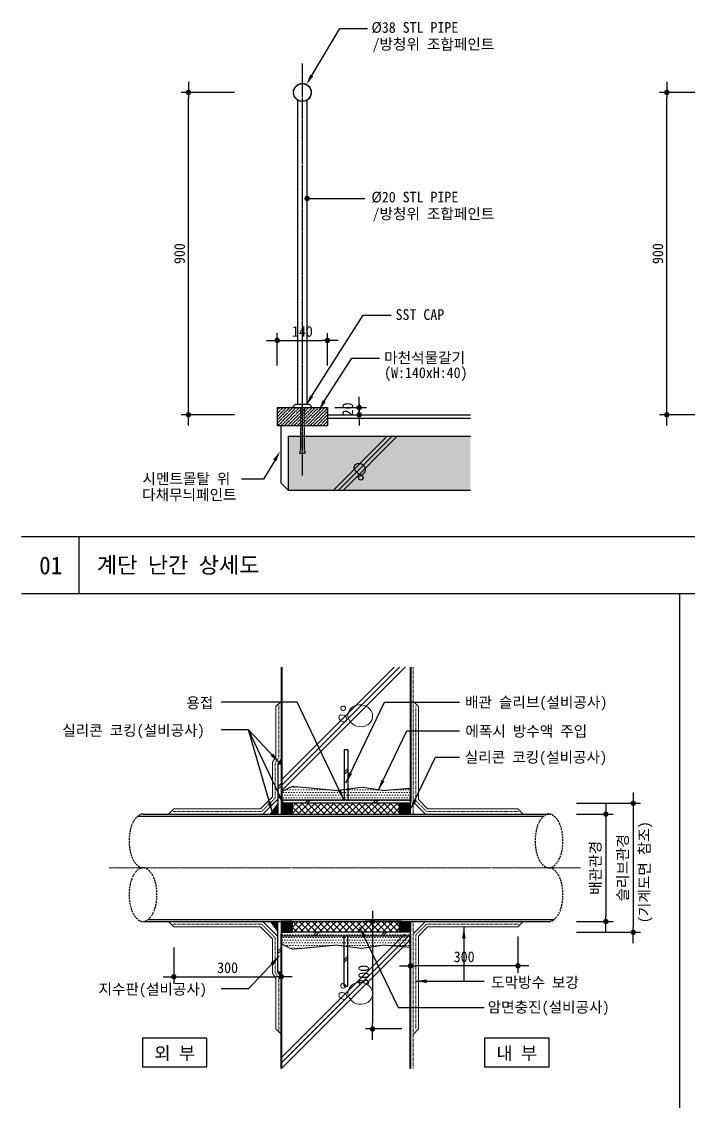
# Model space of a CAD drawing. Header units: millimetres. Extents: x 209 to 75467, y 6568 to 12199.
# Drawn here: x 33809 to 35669, y 8825 to 11840 of the extents above; entities that cross this region are included whole.
import ezdxf
from ezdxf.enums import TextEntityAlignment as Align

# ---------------------------------------------------------------- set-up
doc = ezdxf.new("R2010")
doc.units = ezdxf.units.MM
doc.header["$MEASUREMENT"] = 0
for name, pattern in [('CEN', [62, 60, -1, 0, -1]), ('HID', [2, 1.1, -0.9]), ('HIDDEN', [0.375, 0.25, -0.125])]:
    doc.linetypes.add(name, pattern=pattern)
doc.layers.get('0').update_dxf_attribs({"linetype": 'CONTINUOUS'})
for name, color, linetype, lineweight in [('A-CNTL', 1, 'CEN', 15), ('A-CONC-LIN1', 2, 'CONTINUOUS', 40), ('A-CUTL', 7, 'CONTINUOUS', 25), ('A-DIMS', 7, 'CONTINUOUS', 25), ('A-MKXS-LEAD', 7, 'CONTINUOUS', 25), ('A-MKXS-TEXT1', 3, 'CONTINUOUS', 25), ('A-MKXX-NAME', 3, 'CONTINUOUS', 25), ('A-MKXX-SYMB', 7, 'CONTINUOUS', 25), ('A-XXXX-HATC', 8, 'CONTINUOUS', 18), ('A-XXXX-STL', 3, 'CONTINUOUS', 25), ('A-XXXX-SYMB', 7, 'CONTINUOUS', 25), ('A-XXXX-TABL', 7, 'CONTINUOUS', 25), ('A-XXXX-WAT1', 9, 'HID', 20)]:
    doc.layers.add(name, color=color, linetype=linetype, lineweight=lineweight)
doc.layers.add('A-XXXX-NPLT', color=144, linetype='CONTINUOUS', lineweight=0, plot=False)
for name, color, linetype in [('A-XXXX-SOLD', 252, 'CONTINUOUS'), ('CA-ANNO-TEXT', 3, 'CONTINUOUS'), ('ELEV1', 7, 'CONTINUOUS'), ('FIN2', 4, 'CONTINUOUS'), ('GRID', 1, 'CEN'), ('HAT', 8, 'CONTINUOUS'), ('HATC', 9, 'CONTINUOUS'), ('STL', 40, 'CONTINUOUS'), ('STRC', 2, 'CONTINUOUS'), ('SYMB', 7, 'CONTINUOUS')]:
    doc.layers.add(name, color=color, linetype=linetype)
doc.styles.add('HY울릉도L', font='H2GTRE.TTF')
doc.styles.add('돋움체', font='')
doc.styles.get('돋움체').set_extended_font_data('DotumChe')
doc.dimstyles.new('CDIM', dxfattribs={"dimtxt": 3, "dimasz": 1.5, "dimexe": 2, "dimexo": 1, "dimgap": 1, "dimtad": 1, "dimdec": 0, "dimrnd": 0.5, "dimzin": 0, "dimdsep": 32, "dimlunit": 6, "dimtxsty": 'HY울릉도L', "dimblk1": '_CIDOT', "dimblk2": '_CIDOT', "dimsah": 1, "dimcen": 5.5, "dimclrd": 2, "dimclre": 2, "dimclrt": 7, "dimadec": 0, "dimazin": 0, "dimtfac": 1, "dimtdec": 0, "dimtix": 1, "dimtmove": 2, "dimatfit": 1, "dimldrblk": '_CIDOT', "dimfxl": 1, "dimtolj": 1, "dimtzin": 0, "dimlwd": -1, "dimarcsym": 0})
pattern_1 = [(0, (-18009.013, 18455.289), (3.75, 7.5), [0, -7.5])]
pattern_2 = [(45, (-189.841, 12511.024), (-8.8388348, 8.8388348), []), (135, (-189.841, 12511.024), (-8.8388348, -8.8388348), [])]
pattern_3 = [(45, (-189.8409, 12419.809), (-1.76776695, 1.76776695), []), (135, (-189.8409, 12419.809), (-1.76776695, -1.76776695), [])]
pattern_4 = [(45, (140.1591, 12419.809), (-1.76776695, 1.76776695), []), (135, (140.1591, 12419.809), (-1.76776695, -1.76776695), [])]

# ---------------------------------------------------------------- blocks, each defined once
blk = doc.blocks.new('_CIDOT')
at = {"color": 0, "linetype": 'ByBlock'}
blk.add_line((2, 0), (-1, 0), dxfattribs=at)
at = {"color": 0, "linetype": 'ByBlock', "const_width": 0.5}
blk.add_lwpolyline([(-0.25, 0, 1), (0.25, 0, 1)], format="xyb", close=True, dxfattribs=at)
blk = doc.blocks.new('*D351')
at = {"layer": 'A-DIMS', "lineweight": -2, "transparency": 16777216}
for p, q in [((34403, 11642.2), (34254.6, 11642.2)), ((34403, 10742.2), (34254.6, 10742.2))]:
    blk.add_line(p, q, dxfattribs=at)
at = {"layer": 'A-DIMS', "transparency": 16777216}
blk.add_line((34274.6, 10757.2), (34274.6, 11627.2), dxfattribs=at)
at = {"layer": 'A-DIMS', "transparency": 16777216, "xscale": 15, "yscale": 15, "zscale": 15}
for p, rotation in [((34274.6, 11642.2), 90), ((34274.6, 10742.2), 270)]:
    blk.add_blockref('_CIDOT', p, dxfattribs=dict(at, rotation=rotation))
at = {"layer": 'A-DIMS', "color": 3, "transparency": 16777216, "insert": (34249.6, 11192.2), "char_height": 30, "attachment_point": 5, "rotation": 90, "style": '돋움체'}
blk.add_mtext('\\A1;900', dxfattribs=at)
blk = doc.blocks.new('*D352')
at = {"layer": 'A-DIMS', "lineweight": -2, "transparency": 16777216}
for p, q in [((34522.2, 10879.8), (34522.2, 10969.8)), ((34662.2, 10879.8), (34662.2, 10969.8))]:
    blk.add_line(p, q, dxfattribs=at)
at = {"layer": 'A-DIMS', "transparency": 16777216}
blk.add_line((34537.2, 10949.8), (34647.2, 10949.8), dxfattribs=at)
at = {"layer": 'A-DIMS', "transparency": 16777216, "xscale": 15, "yscale": 15, "zscale": 15, "rotation": 180}
blk.add_blockref('_CIDOT', (34522.2, 10949.8), dxfattribs=at)
at = {"layer": 'A-DIMS', "transparency": 16777216, "xscale": 15, "yscale": 15, "zscale": 15}
blk.add_blockref('_CIDOT', (34662.2, 10949.8), dxfattribs=at)
at = {"layer": 'A-DIMS', "color": 3, "transparency": 16777216, "insert": (34592.2, 10974.8), "char_height": 30, "attachment_point": 5, "style": '돋움체'}
blk.add_mtext('\\A1;140', dxfattribs=at)
blk = doc.blocks.new('*D353')
at = {"layer": 'A-DIMS', "transparency": 16777216}
for p, q in [((34750.8, 10777.2), (34750.8, 10792.2)), ((34750.8, 10742.2), (34750.8, 10762.2)), ((34750.8, 10727.2), (34750.8, 10712.2))]:
    blk.add_line(p, q, dxfattribs=at)
at = {"layer": 'A-DIMS', "lineweight": -2, "transparency": 16777216}
for p, q in [((34682.6, 10762.2), (34770.8, 10762.2)), ((34682.6, 10742.2), (34770.8, 10742.2))]:
    blk.add_line(p, q, dxfattribs=at)
at = {"layer": 'A-DIMS', "transparency": 16777216, "xscale": 15, "yscale": 15, "zscale": 15}
for p, rotation in [((34750.8, 10762.2), 270), ((34750.8, 10742.2), 90)]:
    blk.add_blockref('_CIDOT', p, dxfattribs=dict(at, rotation=rotation))
at = {"layer": 'A-DIMS', "color": 3, "transparency": 16777216, "insert": (34718.8, 10757.2), "char_height": 30, "attachment_point": 5, "rotation": 90, "style": '돋움체'}
blk.add_mtext('\\A1;20', dxfattribs=at)
blk = doc.blocks.new('*D358')
at = {"layer": 'A-DIMS', "lineweight": -2, "transparency": 16777216}
for p, q in [((35737.4, 11642.2), (35589, 11642.2)), ((35737.4, 10742.2), (35589, 10742.2))]:
    blk.add_line(p, q, dxfattribs=at)
at = {"layer": 'A-DIMS', "transparency": 16777216}
blk.add_line((35609, 10757.2), (35609, 11627.2), dxfattribs=at)
at = {"layer": 'A-DIMS', "transparency": 16777216, "xscale": 15, "yscale": 15, "zscale": 15}
for p, rotation in [((35609, 11642.2), 90), ((35609, 10742.2), 270)]:
    blk.add_blockref('_CIDOT', p, dxfattribs=dict(at, rotation=rotation))
at = {"layer": 'A-DIMS', "color": 3, "transparency": 16777216, "insert": (35584, 11192.2), "char_height": 30, "attachment_point": 5, "rotation": 90, "style": '돋움체'}
blk.add_mtext('\\A1;900', dxfattribs=at)
blk = doc.blocks.new('*D118')
at = {"layer": 'A-DIMS', "lineweight": -2, "transparency": 16777216}
for p, q in [((35357.3, 9627.4), (35459, 9627.4)), ((35357.3, 9327.4), (35459, 9327.4))]:
    blk.add_line(p, q, dxfattribs=at)
at = {"layer": 'A-DIMS', "transparency": 16777216}
blk.add_line((35439, 9612.4), (35439, 9342.4), dxfattribs=at)
at = {"layer": 'A-DIMS', "transparency": 16777216, "xscale": 15, "yscale": 15, "zscale": 15}
for p, rotation in [((35439, 9627.4), 90), ((35439, 9327.4), 270)]:
    blk.add_blockref('_CIDOT', p, dxfattribs=dict(at, rotation=rotation))
at = {"layer": 'A-DIMS', "color": 3, "transparency": 16777216, "insert": (35411.2, 9477.4), "char_height": 30, "attachment_point": 5, "rotation": 90, "style": '돋움체'}
blk.add_mtext('\\A1;배관관경', dxfattribs=at)
blk = doc.blocks.new('*D119')
at = {"layer": 'A-DIMS', "lineweight": -2, "transparency": 16777216}
for p, q in [((34233.7, 9254.9), (34233.7, 9153.3)), ((34533.7, 9254.9), (34533.7, 9153.3))]:
    blk.add_line(p, q, dxfattribs=at)
at = {"layer": 'A-DIMS', "transparency": 16777216}
blk.add_line((34248.7, 9173.3), (34518.7, 9173.3), dxfattribs=at)
at = {"layer": 'A-DIMS', "transparency": 16777216, "xscale": 15, "yscale": 15, "zscale": 15, "rotation": 180}
blk.add_blockref('_CIDOT', (34233.7, 9173.3), dxfattribs=at)
at = {"layer": 'A-DIMS', "transparency": 16777216, "xscale": 15, "yscale": 15, "zscale": 15}
blk.add_blockref('_CIDOT', (34533.7, 9173.3), dxfattribs=at)
at = {"layer": 'A-DIMS', "color": 3, "transparency": 16777216, "insert": (34383.7, 9198.3), "char_height": 30, "attachment_point": 5, "style": '돋움체'}
blk.add_mtext('\\A1;300', dxfattribs=at)
blk = doc.blocks.new('*D120')
at = {"layer": 'A-DIMS', "lineweight": -2, "transparency": 16777216}
for p, q in [((34869.8, 9327.4), (34768.1, 9327.4)), ((34869.8, 9027.4), (34768.1, 9027.4))]:
    blk.add_line(p, q, dxfattribs=at)
at = {"layer": 'A-DIMS', "transparency": 16777216}
blk.add_line((34788.1, 9312.4), (34788.1, 9042.4), dxfattribs=at)
at = {"layer": 'A-DIMS', "transparency": 16777216, "xscale": 15, "yscale": 15, "zscale": 15}
for p, rotation in [((34788.1, 9327.4), 90), ((34788.1, 9027.4), 270)]:
    blk.add_blockref('_CIDOT', p, dxfattribs=dict(at, rotation=rotation))
at = {"layer": 'A-DIMS', "color": 3, "transparency": 16777216, "insert": (34763.1, 9177.4), "char_height": 30, "attachment_point": 5, "rotation": 90, "style": '돋움체'}
blk.add_mtext('\\A1;300', dxfattribs=at)
blk = doc.blocks.new('*D121')
at = {"layer": 'A-DIMS', "lineweight": -2, "transparency": 16777216}
for p, q in [((35357.3, 9657.5), (35535.4, 9657.5)), ((35357.3, 9297.3), (35535.4, 9297.3))]:
    blk.add_line(p, q, dxfattribs=at)
at = {"layer": 'A-DIMS', "transparency": 16777216}
blk.add_line((35515.4, 9642.5), (35515.4, 9312.3), dxfattribs=at)
at = {"layer": 'A-DIMS', "transparency": 16777216, "xscale": 15, "yscale": 15, "zscale": 15}
for p, rotation in [((35515.4, 9657.5), 90), ((35515.4, 9297.3), 270)]:
    blk.add_blockref('_CIDOT', p, dxfattribs=dict(at, rotation=rotation))
at = {"layer": 'A-DIMS', "color": 3, "transparency": 16777216, "insert": (35487.5, 9477.4), "char_height": 30, "attachment_point": 5, "rotation": 90, "style": '돋움체'}
blk.add_mtext('\\A1;슬리브관경', dxfattribs=at)
blk = doc.blocks.new('UNITCIRCLE')
blk.add_circle((0, 0), 1)
blk = doc.blocks.new('*D122')
at = {"layer": 'A-DIMS', "lineweight": -2, "transparency": 16777216}
for p, q in [((34893.7, 9285.5), (34893.7, 9183.8)), ((35193.7, 9285.5), (35193.7, 9183.8))]:
    blk.add_line(p, q, dxfattribs=at)
at = {"layer": 'A-DIMS', "transparency": 16777216}
blk.add_line((35178.7, 9203.8), (34908.7, 9203.8), dxfattribs=at)
at = {"layer": 'A-DIMS', "transparency": 16777216, "xscale": 15, "yscale": 15, "zscale": 15, "rotation": 180}
blk.add_blockref('_CIDOT', (34893.7, 9203.8), dxfattribs=at)
at = {"layer": 'A-DIMS', "transparency": 16777216, "xscale": 15, "yscale": 15, "zscale": 15}
blk.add_blockref('_CIDOT', (35193.7, 9203.8), dxfattribs=at)
at = {"layer": 'A-DIMS', "color": 3, "transparency": 16777216, "insert": (35043.7, 9228.8), "char_height": 30, "attachment_point": 5, "style": '돋움체'}
blk.add_mtext('\\A1;300', dxfattribs=at)
blk = doc.blocks.new('*X28')
at = {"color": 0}
for p, q in [((623.03, 222.81), (624.45, 224.23)), ((623.32, 222.81), (624.56, 224.06)), ((624.56, 223.4), (624.04, 223.92)), ((624.56, 223.68), (624.2, 224.04)), ((624.56, 223.97), (624.36, 224.16)), ((624.56, 224.25), (624.53, 224.28)), ((622.61, 222.81), (622.59, 222.83)), ((622.75, 222.81), (623.32, 223.38)), ((622.89, 222.81), (622.75, 222.95)), ((623.17, 222.81), (622.91, 223.07)), ((623.45, 222.81), (623.07, 223.19)), ((623.74, 222.81), (623.23, 223.31)), ((624.02, 222.81), (623.4, 223.44)), ((624.3, 222.81), (623.56, 223.56)), ((623.6, 222.81), (624.56, 223.77)), ((624.56, 222.84), (623.72, 223.68)), ((624.56, 223.12), (623.88, 223.8)), ((623.88, 222.81), (624.56, 223.49)), ((624.16, 222.81), (624.56, 223.21)), ((624.45, 222.81), (624.56, 222.92))]:
    blk.add_line(p, q, dxfattribs=at)

msp = doc.modelspace()

# ---------------------------------------------------------------- hatches: boundary and pattern name
at = {"layer": 'A-XXXX-HATC'}
h = msp.add_hatch(dxfattribs=at)
h.set_pattern_fill('DOTS', color=256, scale=120)
h.set_pattern_definition(pattern_1)
edge = h.paths.add_edge_path()
edge.add_line((34533.7, 9662.5), (34893.7, 9662.5))
edge.add_line((34893.7, 9662.5), (34893.7, 9699.3))
edge.add_line((34893.7, 9699.3), (34819.4, 9693.2))
edge.add_line((34819.4, 9693.2), (34758.8, 9702.4))
edge.add_line((34758.8, 9702.4), (34686.7, 9693.2))
edge.add_line((34686.7, 9693.2), (34590.9, 9702.4))
edge.add_line((34590.9, 9702.4), (34566.1, 9704.2))
edge.add_arc((34565.3, 9693.1), 11.1, 85.8193, 116.6624)
edge.add_line((34560.3, 9703), (34533.7, 9689.7))
edge.add_line((34533.7, 9689.7), (34533.7, 9662.5))
at = {"layer": 'A-XXXX-HATC', "ltscale": 0.5}
h = msp.add_hatch(dxfattribs=at)
h.set_pattern_fill('ANSI37', color=252, scale=20)
h.set_pattern_definition(pattern_3)
h.paths.add_polyline_path([(34533.7, 9657.5), (34563.7, 9657.5), (34563.7, 9627.4), (34533.7, 9627.4)])
h = msp.add_hatch(dxfattribs=at)
h.set_pattern_fill('ANSI37', color=252, scale=100)
h.set_pattern_definition(pattern_2)
h.paths.add_polyline_path([(34563.7, 9627.4), (34563.7, 9657.5), (34863.7, 9657.5), (34863.7, 9627.4)])
h = msp.add_hatch(dxfattribs=at)
h.set_pattern_fill('ANSI37', color=252, scale=20)
h.set_pattern_definition(pattern_4)
h.paths.add_polyline_path([(34863.7, 9657.5), (34893.7, 9657.5), (34893.7, 9627.4), (34863.7, 9627.4)])
h = msp.add_hatch(dxfattribs=at)
h.set_pattern_fill('ANSI37', color=252, scale=20)
h.set_pattern_definition(pattern_3)
h.paths.add_polyline_path([(34533.7, 9297.3), (34563.7, 9297.3), (34563.7, 9327.4), (34533.7, 9327.4)])
h = msp.add_hatch(dxfattribs=at)
h.set_pattern_fill('ANSI37', color=252, scale=100)
h.set_pattern_definition(pattern_2)
h.paths.add_polyline_path([(34563.7, 9327.4), (34563.7, 9297.3), (34863.7, 9297.3), (34863.7, 9327.4)])
h = msp.add_hatch(dxfattribs=at)
h.set_pattern_fill('ANSI37', color=252, scale=20)
h.set_pattern_definition(pattern_4)
h.paths.add_polyline_path([(34863.7, 9297.3), (34893.7, 9297.3), (34893.7, 9327.4), (34863.7, 9327.4)])
at = {"layer": 'A-XXXX-HATC'}
h = msp.add_hatch(dxfattribs=at)
h.set_pattern_fill('DOTS', color=256, scale=120)
h.set_pattern_definition(pattern_1)
edge = h.paths.add_edge_path()
edge.add_line((34533.7, 9292.3), (34893.7, 9292.3))
edge.add_line((34893.7, 9292.3), (34893.7, 9255.5))
edge.add_line((34893.7, 9255.5), (34819.4, 9261.6))
edge.add_line((34819.4, 9261.6), (34758.8, 9252.5))
edge.add_line((34758.8, 9252.5), (34686.7, 9261.6))
edge.add_line((34686.7, 9261.6), (34590.9, 9252.5))
edge.add_line((34590.9, 9252.5), (34566.1, 9250.6))
edge.add_arc((34565.3, 9261.7), 11.1, 243.3376, 274.1807, ccw=False)
edge.add_line((34560.3, 9251.8), (34533.7, 9265.2))
edge.add_line((34533.7, 9265.2), (34533.7, 9292.3))
at = {"layer": 'A-XXXX-SOLD'}
msp.add_hatch(color=256, dxfattribs=at).paths.add_polyline_path([(35061.1, 10532.2), (35061.1, 10682.2), (34552.2, 10682.2), (34552.2, 10532.2)])
at = {"layer": 'HAT'}
h = msp.add_hatch(dxfattribs=at)
h.set_pattern_fill('ANSI36', color=256, scale=2, style=0)
h.set_pattern_definition([(45, (13066.04, 9621.0216), (3.367596, 12.3478522), [15.875, -3.175, 0, -3.175])])
h.paths.add_polyline_path([(34522.2, 10762.2), (34662.2, 10762.2), (34662.2, 10712.2), (34522.2, 10712.2)])

# ---------------------------------------------------------------- linework, layer by layer
at = {"layer": 'A-CNTL'}
msp.add_line((35367.8, 9477.4), (34053.6, 9477.4), dxfattribs=at)
at = {"layer": 'A-CONC-LIN1'}
for p, q in [((34533.7, 10037.5), (34533.7, 9662.5)), ((34893.7, 10037.5), (34893.7, 9662.5)), ((34533.7, 8917.4), (34533.7, 9292.3)), ((34893.7, 8917.4), (34893.7, 9292.3))]:
    msp.add_line(p, q, dxfattribs=at)
at = {"layer": 'A-CUTL', "linetype": 'HIDDEN', "ltscale": 20}
for points in [[(34147.7, 9627.4, 0.170761), (34134.5, 9622.8, 0.104883), (34120.4, 9605.5, 0.066537), (34112.2, 9582.7, 0.052679), (34109, 9552.4, 0.052679), (34112.2, 9522.1, 0.066537), (34120.4, 9499.4, 0.104883), (34134.5, 9482.1, 0.170761), (34147.7, 9477.4, 0.170761)], [(35280.4, 9327.4, 0.170761), (35293.6, 9332.1, 0.104883), (35307.7, 9349.4, 0.066537), (35315.9, 9372.1, 0.052679), (35319.1, 9402.4, 0.052679), (35315.9, 9432.7, 0.066537), (35307.7, 9455.5, 0.104883), (35293.6, 9472.8, 0.170761), (35280.4, 9477.4, 0.170761)]]:
    msp.add_lwpolyline(points, format="xyb", dxfattribs=at)
for points in [[(35280.4, 9477.4, -0.170761), (35267.2, 9482.1, -0.104883), (35253, 9499.4, -0.066537), (35244.9, 9522.1, -0.052679), (35241.7, 9552.4, -0.052679), (35244.9, 9582.7, -0.066537), (35253, 9605.5, -0.104883), (35267.2, 9622.8, -0.170761), (35280.4, 9627.4, -0.170761), (35293.6, 9622.8, -0.104883), (35307.7, 9605.5, -0.066537), (35315.9, 9582.7, -0.052679), (35319.1, 9552.4, -0.052679), (35315.9, 9522.1, -0.066537), (35307.7, 9499.4, -0.104883), (35293.6, 9482.1, -0.170761)], [(34147.7, 9477.4, 0.170761), (34134.5, 9472.8, 0.104883), (34120.4, 9455.5, 0.066537), (34112.2, 9432.7, 0.052679), (34109, 9402.4, 0.052679), (34112.2, 9372.1, 0.066537), (34120.4, 9349.4, 0.104883), (34134.5, 9332.1, 0.170761), (34147.7, 9327.4, 0.170761), (34160.9, 9332.1, 0.104883), (34175.1, 9349.4, 0.066537), (34183.2, 9372.1, 0.052679), (34186.4, 9402.4, 0.052679), (34183.2, 9432.7, 0.066537), (34175.1, 9455.5, 0.104883), (34160.9, 9472.8, 0.170761)]]:
    msp.add_lwpolyline(points, format="xyb", close=True, dxfattribs=at)
at = {"layer": 'A-MKXS-LEAD'}
for p, q in [((34618.5, 11689.5), (34696.6, 11820.9)), ((34696.6, 11820.9), (34774, 11820.9)), ((34605.5, 11346.1), (34767, 11346.1)), ((34618.5, 10794.7), (34762.1, 11020.8)), ((34762.1, 11020.8), (34839.6, 11020.8)), ((34653.4, 10780.5), (34730.2, 10900.5)), ((34730.2, 10900.5), (34807.6, 10900.5)), ((34515.1, 10614.8), (34484.3, 10562.9)), ((34484.3, 10562.9), (34422, 10562.9)), ((34578, 9939.7), (34365.3, 9939.7)), ((34708.1, 9667.3), (34578, 9939.7)), ((34713.9, 9714.8), (34821.2, 9939.7)), ((34821.2, 9939.7), (35030.7, 9939.7)), ((34441.7, 9862.3), (34365.3, 9862.3)), ((34542.7, 9650.6), (34441.7, 9862.3)), ((34508.5, 9631.4), (34441.7, 9862.3)), ((34527.6, 9771.7), (34441.7, 9862.3)), ((34804, 9693.5), (34883.4, 9859.9)), ((34883.4, 9859.9), (35030.7, 9859.9)), ((34893.1, 9639), (34963.6, 9786.7)), ((34963.6, 9786.7), (35030.7, 9786.7)), ((34563.7, 9627.4), (34563.7, 9657.5)), ((34863.7, 9627.4), (34863.7, 9657.5)), ((34563.7, 9327.4), (34563.7, 9297.3)), ((34863.7, 9327.4), (34863.7, 9297.3)), ((34752, 9312.1), (34859.2, 9087.6)), ((35042.8, 9310.8), (35042.8, 9160.9)), ((34527.6, 9230.3), (34441.7, 9139.7)), ((34441.7, 9139.7), (34365.3, 9139.7)), ((34908.7, 9160.9), (35099.2, 9160.9)), ((34859.2, 9087.6), (35099.2, 9087.6))]:
    msp.add_line(p, q, dxfattribs=at)
at = {"layer": 'A-MKXS-LEAD', "const_width": 7.5}
msp.add_lwpolyline([(34605.5, 11349.9, 1), (34605.5, 11342.4, 1)], format="xyb", close=True, dxfattribs=at)
at = {"layer": 'A-MKXS-LEAD'}
for points in [[(34527.6, 9771.7, 10, 10, 0), (34527.6, 9771.7, 0, 10, 0), (34507, 9793.5, 10, 10, 0)], [(34713.9, 9714.8, 10, 10, 0), (34713.9, 9714.8, 0, 10, 0), (34726.8, 9741.9, 10, 10, 0)], [(34804, 9693.5, 10, 10, 0), (34804, 9693.5, 0, 10, 0), (34816.9, 9720.6, 10, 10, 0)], [(34542.7, 9650.6, 10, 10, 0), (34542.7, 9650.6, 0, 10, 0), (34529.8, 9677.7, 10, 10, 0)], [(34708.1, 9667.3, 10, 10, 0), (34708.1, 9667.3, 0, 10, 0), (34695.1, 9694.3, 10, 10, 0)], [(34508.5, 9631.4, 10, 10, 0), (34508.5, 9631.4, 0, 10, 0), (34500.2, 9660.3, 10, 10, 0)], [(34893.1, 9639, 10, 10, 0), (34893.1, 9639, 0, 10, 0), (34906, 9666.1, 10, 10, 0)], [(34752, 9312.1, 10, 10, 0), (34752, 9312.1, 0, 10, 0), (34764.9, 9285.1, 10, 10, 0)], [(35042.8, 9310.8, 10, 10, 0), (35042.8, 9310.8, 0, 10, 0), (35042.8, 9280.8, 10, 10, 0)], [(34527.6, 9230.3, 10, 10, 0), (34527.6, 9230.3, 0, 10, 0), (34507, 9208.5, 10, 10, 0)], [(34527.6, 9230.3, 10, 10, 0), (34527.6, 9230.3, 0, 10, 0), (34507, 9208.5, 10, 10, 0)], [(34908.7, 9160.9, 10, 10, 0), (34908.7, 9160.9, 0, 10, 0), (34938.7, 9160.9, 10, 10, 0)]]:
    msp.add_lwpolyline(points, format="xyseb", dxfattribs=at)
for points in [[(34614.2, 11692.1), (34603.2, 11663.7), (34622.8, 11687)], [(34614.2, 10797.2), (34603.2, 10768.9), (34622.8, 10792.1)], [(34649.1, 10783), (34638, 10754.7), (34657.7, 10777.9)], [(34519.4, 10612.2), (34530.4, 10640.6), (34510.8, 10617.3)]]:
    msp.add_solid(points, dxfattribs=at)
at = {"layer": 'A-MKXX-SYMB'}
for points in [[(34146.2, 8921.8), (34326.2, 8921.8), (34326.2, 9001.8), (34146.2, 9001.8)], [(35100.5, 8921.8), (35280.5, 8921.8), (35280.5, 9001.8), (35100.5, 9001.8)]]:
    msp.add_lwpolyline(points, close=True, dxfattribs=at)
at = {"layer": 'A-XXXX-HATC'}
for p, q in [((34533.7, 9723.1), (34848.1, 10037.5)), ((34533.7, 9707.6), (34863.6, 10037.5)), ((34534.1, 9692.4), (34879.2, 10037.5)), ((34525.8, 9767.4), (34524.5, 9768.7)), ((34533.7, 9776.5), (34524.6, 9767.4)), ((34529.6, 9767.4), (34526.1, 9770.9)), ((34533.3, 9767.4), (34527.6, 9773.2)), ((34533.7, 9772.8), (34528.4, 9767.4)), ((34533.7, 9770.8), (34529.1, 9775.5)), ((34533.7, 9780.3), (34529.5, 9776.1)), ((34533.7, 9774.6), (34530.6, 9777.7)), ((34533.7, 9778.4), (34532.1, 9780)), ((34533.7, 9769), (34532.1, 9767.4)), ((34708.7, 9744.2), (34718.7, 9754.2)), ((34708.7, 9737.5), (34718.7, 9747.5)), ((34533.7, 9713.3), (34523.7, 9703.3)), ((34533.7, 9706.6), (34523.7, 9696.6)), ((34599.4, 9657.5), (34609.4, 9667.5)), ((34606.1, 9657.5), (34616.1, 9667.5)), ((34788.6, 9657.5), (34798.6, 9667.5)), ((34795.3, 9657.5), (34805.3, 9667.5)), ((34533.7, 8948.1), (34878, 9292.3)), ((34533.7, 8932.5), (34893.5, 9292.3)), ((34632.1, 9297.3), (34622.1, 9287.3)), ((34638.8, 9297.3), (34628.8, 9287.3)), ((34821.3, 9297.3), (34811.3, 9287.3)), ((34828, 9297.3), (34818, 9287.3)), ((34534.1, 8917.4), (34893.7, 9277)), ((34533.7, 9254.4), (34523.7, 9244.4)), ((34533.7, 9247.7), (34523.7, 9237.7)), ((34718.7, 9230.5), (34708.7, 9220.5)), ((34718.7, 9223.9), (34708.7, 9213.9)), ((34525.8, 9187.4), (34524.5, 9186.2)), ((34533.7, 9178.3), (34524.6, 9187.4)), ((34529.6, 9187.4), (34526.1, 9183.9)), ((34533.3, 9187.4), (34527.6, 9181.6)), ((34533.7, 9182.1), (34528.4, 9187.4)), ((34533.7, 9184), (34529.1, 9179.4)), ((34533.7, 9174.5), (34529.5, 9178.8)), ((34533.7, 9180.3), (34530.6, 9177.1)), ((34533.7, 9185.8), (34532.1, 9187.4)), ((34533.7, 9176.5), (34532.1, 9174.9))]:
    msp.add_line(p, q, dxfattribs=at)
at = {"layer": 'A-XXXX-NPLT', "linetype": 'ByBlock'}
for points in [[(34563.7, 9627.4), (34563.7, 9657.5), (34863.7, 9657.5), (34863.7, 9627.4)], [(34563.7, 9327.4), (34563.7, 9297.3), (34863.7, 9297.3), (34863.7, 9327.4)]]:
    msp.add_lwpolyline(points, close=True, dxfattribs=at)
at = {"layer": 'A-XXXX-STL'}
for p, q in [((34708.7, 9807.5), (34708.7, 9667.5)), ((34708.7, 9807.5), (34718.7, 9807.5)), ((34718.7, 9807.5), (34718.7, 9667.5)), ((34523.7, 9767.4), (34523.7, 9627.4)), ((34523.7, 9767.4), (34533.7, 9767.4)), ((34533.7, 9767.4), (34533.7, 9627.4)), ((34132.9, 9621.4), (35265.5, 9621.4)), ((34147.7, 9627.4), (35280.4, 9627.4)), ((34147.7, 9327.4), (35280.4, 9327.4)), ((34162.5, 9333.4), (35295.2, 9333.4)), ((34523.7, 9187.4), (34523.7, 9327.4)), ((34533.7, 9187.4), (34533.7, 9327.4)), ((34708.7, 9147.3), (34708.7, 9287.3)), ((34718.7, 9147.3), (34718.7, 9287.3)), ((34523.7, 9187.4), (34533.7, 9187.4)), ((34708.7, 9147.3), (34718.7, 9147.3))]:
    msp.add_line(p, q, dxfattribs=at)
for points in [[(34893.7, 9657.5), (34533.7, 9657.5), (34533.7, 9667.5), (34893.7, 9667.5)], [(34893.7, 9297.3), (34533.7, 9297.3), (34533.7, 9287.3), (34893.7, 9287.3)]]:
    msp.add_lwpolyline(points, close=True, dxfattribs=at)
at = {"layer": 'A-XXXX-SYMB'}
for p, q in [((34533.7, 9782.4), (34523.7, 9767.4)), ((34502.9, 9627.4), (34523.7, 9655.2)), ((34502.9, 9327.4), (34523.7, 9299.7)), ((34533.7, 9172.4), (34523.7, 9187.4))]:
    msp.add_line(p, q, dxfattribs=at)
for points in [[(34533.7, 9657.5), (34563.7, 9657.5), (34563.7, 9627.4), (34533.7, 9627.4), (34533.7, 9657.5)], [(34893.7, 9657.5), (34863.7, 9657.5), (34863.7, 9627.4), (34893.7, 9627.4), (34893.7, 9657.5)], [(34533.7, 9297.3), (34563.7, 9297.3), (34563.7, 9327.4), (34533.7, 9327.4), (34533.7, 9297.3)], [(34893.7, 9297.3), (34863.7, 9297.3), (34863.7, 9327.4), (34893.7, 9327.4), (34893.7, 9297.3)]]:
    msp.add_lwpolyline(points, dxfattribs=at)
at = {"layer": 'A-XXXX-TABL'}
for p, q in [((33809, 10402.8), (41156.5, 10402.8)), ((33969, 10402.8), (33969, 10242.8)), ((33809, 10242.8), (41156.5, 10242.8)), ((35645.7, 6676.8), (35645.7, 10242.8))]:
    msp.add_line(p, q, dxfattribs=at)
at = {"layer": 'A-XXXX-WAT1', "ltscale": 1.5}
for p, q in [((34901.2, 10037.5), (34901.2, 9627.4)), ((34526.2, 9934.9), (34526.2, 9784.7)), ((34908.7, 9927.4), (34908.7, 9664.7)), ((34516.2, 9769.7), (34526.2, 9784.7)), ((34516.2, 9769.7), (34516.2, 9672.2)), ((34478.9, 9634.9), (34516.2, 9672.2)), ((34938.5, 9634.9), (34908.7, 9664.7)), ((34231.8, 9634.9), (34478.9, 9634.9)), ((35195.7, 9634.9), (34938.5, 9634.9)), ((34231.8, 9319.9), (34478.9, 9319.9)), ((34478.9, 9319.9), (34516.2, 9282.6)), ((34901.2, 8917.4), (34901.2, 9327.4)), ((34938.5, 9319.9), (34908.7, 9290.1)), ((35195.7, 9319.9), (34938.5, 9319.9)), ((34908.7, 9027.4), (34908.7, 9290.1)), ((34516.2, 9185.2), (34516.2, 9282.6)), ((34516.2, 9185.2), (34526.2, 9170.2)), ((34526.2, 9019.9), (34526.2, 9170.2))]:
    msp.add_line(p, q, dxfattribs=at)
at = {"layer": 'A-XXXX-WAT1', "linetype": 'Continuous', "ltscale": 1.5}
for p, q in [((34518.7, 9927.4), (34533.7, 9942.4)), ((34518.7, 9927.4), (34518.7, 9787)), ((34916.2, 9927.4), (34901.2, 9942.4)), ((34916.2, 9927.4), (34916.2, 9667.9)), ((34508.7, 9772), (34518.7, 9787)), ((34508.7, 9772), (34508.7, 9675.4)), ((34475.8, 9642.4), (34508.7, 9675.4)), ((34482, 9627.4), (34523.7, 9669.1)), ((34935.4, 9627.4), (34901.2, 9661.6)), ((34941.6, 9642.4), (34916.2, 9667.9)), ((34233.7, 9642.4), (34218.7, 9627.4)), ((34233.7, 9642.4), (34475.8, 9642.4)), ((35193.7, 9642.4), (34941.6, 9642.4)), ((35193.7, 9642.4), (35208.7, 9627.4)), ((34233.7, 9312.4), (34218.7, 9327.4)), ((34482, 9327.4), (34523.7, 9285.7)), ((34935.4, 9327.4), (34901.2, 9293.2)), ((35193.7, 9312.4), (35208.7, 9327.4)), ((34233.7, 9312.4), (34475.8, 9312.4)), ((34475.8, 9312.4), (34508.7, 9279.5)), ((34941.6, 9312.4), (34916.2, 9287)), ((34916.2, 9027.4), (34916.2, 9287)), ((35193.7, 9312.4), (34941.6, 9312.4)), ((34508.7, 9182.9), (34508.7, 9279.5)), ((34508.7, 9182.9), (34518.7, 9167.9)), ((34518.7, 9027.4), (34518.7, 9167.9)), ((34518.7, 9027.4), (34533.7, 9012.4)), ((34916.2, 9027.4), (34901.2, 9012.4))]:
    msp.add_line(p, q, dxfattribs=at)
at = {"layer": 'A-XXXX-WAT1'}
for points in [[(34893.7, 9699.3), (34819.4, 9693.2), (34758.8, 9702.4), (34686.7, 9693.2), (34590.9, 9702.4), (34566.1, 9704.2, 0.135397), (34560.3, 9703), (34533.7, 9689.7)], [(34893.7, 9255.5), (34819.4, 9261.6), (34758.8, 9252.5), (34686.7, 9261.6), (34590.9, 9252.5), (34566.1, 9250.6, -0.135397), (34560.3, 9251.8), (34533.7, 9265.2)]]:
    msp.add_lwpolyline(points, format="xyb", dxfattribs=at)
at = {"layer": 'ELEV1'}
for p, q in [((34579.2, 10772.2), (34579.2, 11620.8)), ((34605.2, 10772.2), (34605.2, 11620.8))]:
    msp.add_line(p, q, dxfattribs=at)
msp.add_lwpolyline([(34567.2, 10762.2, -0.414214), (34577.2, 10772.2), (34607.2, 10772.2, -0.414214), (34617.2, 10762.2)], format="xyb", dxfattribs=at)
at = {"layer": 'FIN2'}
for p, q in [((34522.2, 10762.2), (34662.2, 10762.2)), ((34522.2, 10762.2), (34522.2, 10712.2)), ((34662.2, 10762.2), (34662.2, 10712.2)), ((34662.2, 10742.2), (35061.1, 10742.2)), ((34662.2, 10733.2), (35061.1, 10733.2)), ((34522.2, 10712.2), (34662.2, 10712.2)), ((34532.2, 10712.2), (34532.2, 10552.2)), ((34552.2, 10532.2), (34532.2, 10552.2))]:
    msp.add_line(p, q, dxfattribs=at)
at = {"layer": 'GRID'}
msp.add_line((34592.2, 10573), (34592.2, 11723.4), dxfattribs=at)
at = {"layer": 'HATC'}
for p, q in [((34679.2, 10532.2), (34829.2, 10682.2)), ((34693.1, 10532.2), (34843.1, 10682.2)), ((34707.1, 10532.2), (34857.1, 10682.2))]:
    msp.add_line(p, q, dxfattribs=at)
msp.add_lwpolyline([(34743.9, 10582.3, -0.031592), (34738.8, 10588.4, -0.063068), (34736.9, 10592, -0.143064), (34736.6, 10595.5, -0.088364), (34738.6, 10600.8, -0.168377), (34743.8, 10605.1, -0.122844), (34752.7, 10606.1, -0.104635), (34758.8, 10603.9, -0.092731), (34764.1, 10599.1, -0.151395), (34767.6, 10589.7, -0.160961), (34765.1, 10580.5, -0.114238), (34758.9, 10574.7, -0.225001), (34754.5, 10574.4, -0.071242), (34750, 10576.8, -0.044229)], format="xyb", close=True, dxfattribs=at)
msp.add_circle((34755.3, 10566.3), 6.32, dxfattribs=at)
at = {"layer": 'STL', "linetype": 'ByBlock'}
for radius in [25, 24.5]:
    msp.add_circle((34592.2, 11642.2), radius, dxfattribs=at)
at = {"layer": 'STRC'}
for p, q in [((34552.2, 10682.2), (34552.2, 10532.2)), ((34552.2, 10682.2), (35061.1, 10682.2)), ((34552.2, 10532.2), (35061.1, 10532.2))]:
    msp.add_line(p, q, dxfattribs=at)
at = {"layer": 'SYMB', "linetype": 'HIDDEN', "ltscale": 10}
for p, q in [((34587.2, 10762.2), (34587.2, 10645.2)), ((34597.2, 10762.2), (34597.2, 10645.2)), ((34587.2, 10645.2), (34584.2, 10635.2)), ((34597.2, 10645.2), (34600.2, 10635.2)), ((34584.2, 10635.2), (34600.2, 10635.2))]:
    msp.add_line(p, q, dxfattribs=at)
at = {"layer": 'SYMB'}
msp.add_line((34532.2, 10622.2), (34532.2, 10601.4), dxfattribs=at)

# ---------------------------------------------------------------- block references
at = {"layer": 'A-XXXX-HATC'}
for name, p, xscale, yscale, zscale, rotation in [('UNITCIRCLE', (34705.9, 9922.7), 6.623173993103351, 6.456097804242745, 8.57, 125.6229394815652), ('UNITCIRCLE', (34753.9, 9902), 34.57771260410583, 30.64176560309716, 8.57, 173.2409189167224), ('UNITCIRCLE', (34705.3, 9894.7), 11.95254471674015, 8.780127009376884, 8.57, 149.5241521008989), ('*X28', (37495, 17956.2), -13.33541699498892, 13.33541699498892, 13.33541699498892, 90), ('*X28', (37495, 998.6), 13.33541699498892, 13.33541699498892, 13.33541699498892, 90), ('UNITCIRCLE', (34705.9, 9147.7), 6.623173993103351, 6.456097804242745, 8.57, 125.6229394815652), ('UNITCIRCLE', (34753.9, 9127), 34.57771260410583, 30.64176560309716, 8.57, 173.2409189167224), ('UNITCIRCLE', (34705.3, 9119.7), 11.95254471674015, 8.780127009376884, 8.57, 149.5241521008989)]:
    msp.add_blockref(name, p, dxfattribs=dict(at, xscale=xscale, yscale=yscale, zscale=zscale, rotation=rotation))

# ---------------------------------------------------------------- texts
at = {"layer": 'A-MKXS-TEXT1', "style": '돋움체'}
for s, p in [('Ø38 STL PIPE', (34785.2, 11808.7)), ('/방청위 조합페인트', (34788, 11761.8)), ('Ø20 STL PIPE', (34785.2, 11335.1)), ('/방청위 조합페인트', (34788, 11288.3)), ('SST CAP', (34852.3, 11007)), ('마천석물갈기', (34820.4, 10886.7)), ('(W:140xH:40)', (34820.4, 10844.8)), ('시멘트몰탈 위', (34146.1, 10548.6)), ('다채무늬페인트', (34145.1, 10504.1)), ('배관 슬리브(설비공사)', (35046, 9924.6)), ('실리콘 코킹(설비공사)', (33922.4, 9846.2)), ('에폭시 방수액 주입', (35047, 9843.8)), ('실리콘 코킹(설비공사)', (35045.2, 9771.3)), ('지수판(설비공사)', (34023.5, 9123.6)), ('암면충진(설비공사)', (35109.2, 9073.4))]:
    msp.add_text(s, height=30, dxfattribs=at).set_placement(p)
msp.add_text('계단 난간 상세도', height=45, dxfattribs=at).set_placement((34019, 10322.8), align=Align.MIDDLE_LEFT)
for s, p in [('용접', (34306.3, 9938.4)), ('도막방수 보강', (35241.4, 9157.8))]:
    msp.add_text(s, height=30, dxfattribs=at).set_placement(p, align=Align.MIDDLE)
msp.add_text('(기계도면 참조)', height=30, rotation=90, dxfattribs=at).set_placement((35561.2, 9323.1))
at = {"layer": 'A-MKXX-NAME', "style": '돋움체'}
for s, p in [('외 부', (34236.2, 8960)), ('내 부', (35190.5, 8960))]:
    msp.add_text(s, height=36, dxfattribs=at).set_placement(p, align=Align.MIDDLE)
at = {"layer": 'CA-ANNO-TEXT', "style": '돋움체'}
msp.add_text('01', height=50, dxfattribs=at).set_placement((33857.9, 10296.8))

# ---------------------------------------------------------------- dimensions: what is measured, and where the dimension line sits
at = {"layer": 'A-DIMS'}
for base, p1, p2, angle, text, picture, middle in [((34274.6, 11642.2), (34413, 10742.2), (34413, 11642.2), 90, '900', '*D351', (34249.6, 11192.2)), ((35515.4, 9297.3), (35347.3, 9657.5), (35347.3, 9297.3), 270, '슬리브관경', '*D121', (35487.5, 9477.4)), ((35439, 9327.4), (35347.3, 9627.4), (35347.3, 9327.4), 270, '배관관경', '*D118', (35411.2, 9477.4)), ((34788.1, 9027.4), (34879.8, 9327.4), (34879.8, 9027.4), 270, '300', '*D120', (34763.1, 9177.4)), ((34893.7, 9203.8), (35193.7, 9295.5), (34893.7, 9295.5), 180, '300', '*D122', (35043.7, 9228.8))]:
    dim = msp.add_linear_dim(base=base, p1=p1, p2=p2, angle=angle, text=text, dimstyle='CDIM', override={"dimscale": 10, "dimtxsty": '돋움체', "dimclrd": 256, "dimclre": 256, "dimclrt": 3}, dxfattribs=at)
    dim.commit()
    dim.dimension.update_dxf_attribs({"geometry": picture, "text_midpoint": middle})
dim = msp.add_linear_dim(base=(35609, 11642.2), p1=(35747.4, 10742.2), p2=(35747.4, 11642.2), angle=90, dimstyle='CDIM', override={"dimscale": 10, "dimtxsty": '돋움체', "dimclrd": 256, "dimclre": 256, "dimclrt": 3}, dxfattribs=at)
dim.commit()
dim.dimension.update_dxf_attribs({"geometry": '*D358', "text_midpoint": (35584, 11192.2)})
for base, p1, p2, text, picture, middle in [((34662.2, 10949.8), (34522.2, 10869.8), (34662.2, 10869.8), '140', '*D352', (34592.2, 10974.8)), ((34533.7, 9173.3), (34233.7, 9264.9), (34533.7, 9264.9), '300', '*D119', (34383.7, 9198.3))]:
    dim = msp.add_linear_dim(base=base, p1=p1, p2=p2, text=text, dimstyle='CDIM', override={"dimscale": 10, "dimtxsty": '돋움체', "dimclrd": 256, "dimclre": 256, "dimclrt": 3}, dxfattribs=at)
    dim.commit()
    dim.dimension.update_dxf_attribs({"geometry": picture, "text_midpoint": middle})
dim = msp.add_linear_dim(base=(34750.8, 10762.2), p1=(34672.6, 10742.2), p2=(34672.6, 10762.2), angle=90, text='20', dimstyle='CDIM', override={"dimscale": 10, "dimtxsty": '돋움체', "dimclrd": 256, "dimclre": 256, "dimclrt": 3}, dxfattribs=at)
dim.commit()
dim.dimension.update_dxf_attribs({"geometry": '*D353', "text_midpoint": (34718.8, 10757.2), "dimtype": 160})

doc.saveas('drawing.dxf')
